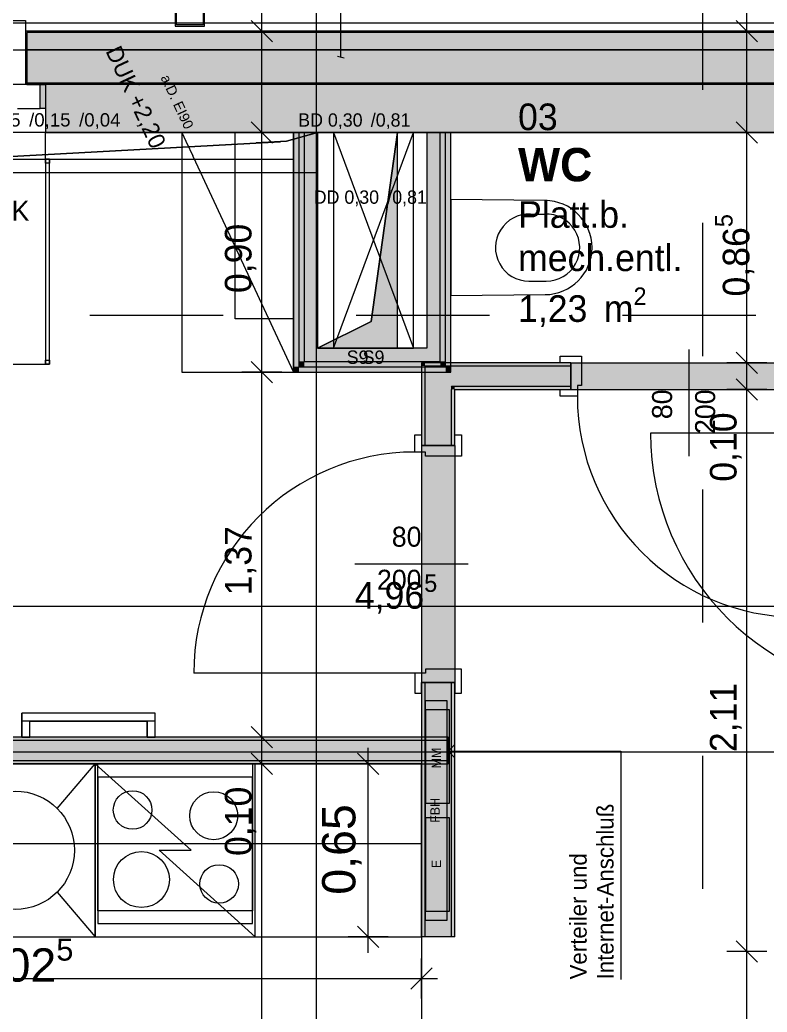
# Model space of a CAD drawing. Header units: metres. Extents: x -3 to 205, y -18 to 45.
# Drawn here: x 34.287 to 37.092, y -4.981 to -1.256 of the extents above; entities that cross this region are included whole.
import ezdxf

# ---------------------------------------------------------------- set-up
doc = ezdxf.new("R2010")
doc.units = ezdxf.units.M
doc.header["$MEASUREMENT"] = 0
for name, pattern in [('Achse', [0.004, 0.002, -0.001, 0, -0.001]), ('Punkt 1_1', [0.075, 0.025, -0.05]), ('Schnittlinie', [0.006, 0.003, -0.0015, 0, -0.0015]), ('Untersicht', [0.001, 0.0005, -0.0005]), ('Wipeout_Contour', [1, 0, -1])]:
    doc.linetypes.add(name, pattern=pattern)
for name, color, linetype in [('1._1.Stock  PP STG2_4_000 Achsraster', 7, 'Continuous'), ('1._1.Stock  PP STG2_4_110 Wand Aussen', 7, 'Continuous'), ('1._1.Stock  PP STG2_4_130 Wand Innen', 7, 'Continuous'), ('1._1.Stock  PP STG2_4_135 Wand Vorsatzschale', 7, 'Continuous'), ('1._1.Stock  PP STG2_4_165 Fassadengestaltung Bänder', 7, 'Continuous'), ('1._1.Stock  PP STG2_4_170 Schachtwände', 7, 'Continuous'), ('1._1.Stock  PP STG2_4_210 Decke', 7, 'Continuous'), ('1._1.Stock  PP STG2_4_220 Bodenaufbau', 7, 'Continuous'), ('1._1.Stock  PP STG2_4_230 Decke abgehaengt', 7, 'Continuous'), ('1._1.Stock  PP STG2_4_270 Deckendurchbruchsymbol', 7, 'Continuous'), ('1._1.Stock  PP STG2_4_530 Küche', 7, 'Continuous'), ('1._1.Stock  PP STG2_4_540 Sanitäreinrichtung', 7, 'Continuous'), ('1._1.Stock  PP STG2_4_611 Entwässerung', 7, 'Continuous'), ('1._1.Stock  PP STG2_4_620 Haustechnik Installation', 7, 'Continuous'), ('1._1.Stock  PP STG2_4_630 Elektrische Installation', 7, 'Continuous'), ('1._1.Stock  PP STG2_4_810 Raum', 7, 'Continuous'), ('1._1.Stock  PP STG2_4_815 Raumbegrenzung', 7, 'Continuous'), ('1._1.Stock  PP STG2_4_851 Marker Schnitt', 7, 'Continuous'), ('1._1.Stock  PP STG2_4_915 Allgemein Beschriftung.x', 7, 'Continuous'), ('1._1.Stock  PP STG2_4_945 Einreichplan Beschriftung', 7, 'Continuous'), ('1._1.Stock  PP STG2_4_950 Polierplan Bemaßung', 7, 'Continuous'), ('1._1.Stock  PP STG2_4_950-1 Polierplan Bemaßung Küche', 7, 'Continuous')]:
    doc.layers.add(name, color=color, linetype=linetype)
doc.styles.add('ERSTELLTER_STIL_1', font='arial.ttf')
doc.styles.add('ERSTELLTER_STIL_2', font='')
doc.styles.add('ERSTELLTER_STIL_6', font='')
doc.styles.add('ERSTELLTER_STIL_9', font='arial.ttf')
doc.styles.get('ERSTELLTER_STIL_2').set_extended_font_data('Eurostile')
doc.styles.get('ERSTELLTER_STIL_6').set_extended_font_data('Eurostile', bold=True)

msp = doc.modelspace()

# ---------------------------------------------------------------- hatches: boundary and pattern name
at = {"layer": '1._1.Stock  PP STG2_4_110 Wand Aussen', "linetype": 'Continuous', "lineweight": 13, "true_color": 0xff6400}
for points in [[(34.3139, -1.3037), (34.3139, -1.3687), (37.7779, -1.3687), (37.8309, -1.3037)], [(37.71, -1.3687), (34.3139, -1.3687), (34.3139, -1.4937), (37.6759, -1.4937), (37.71, -1.4519)], [(34.3639, -1.4987), (34.3639, -1.5887), (34.3839, -1.5887), (34.3839, -1.4987)]]:
    msp.add_hatch(color=30, dxfattribs=at).paths.add_polyline_path(points)
at = {"layer": '1._1.Stock  PP STG2_4_110 Wand Aussen', "linetype": 'Continuous', "lineweight": 0, "true_color": 0x373737}
msp.add_hatch(color=250, dxfattribs=at).paths.add_polyline_path([(34.3139, -1.4987), (37.6719, -1.4987), (37.6759, -1.4937), (34.3139, -1.4937)])
at = {"layer": '1._1.Stock  PP STG2_4_130 Wand Innen', "linetype": 'Continuous', "lineweight": 13, "true_color": 0xfb02fe}
for points in [[(35.795, -2.5562), (35.8075, -2.5562), (35.8075, -2.5537), (35.795, -2.5437)], [(35.795, -2.5437), (35.8075, -2.5537), (35.8075, -2.5437)], [(35.795, -2.5562), (35.795, -2.8537), (35.8075, -2.8537), (35.8075, -2.5562)], [(35.8075, -2.5437), (35.8075, -2.5537), (35.8107, -2.5562), (36.355, -2.5562), (36.355, -2.5437)], [(35.8107, -2.5562), (35.8075, -2.5537), (35.8075, -2.5562)], [(35.9075, -2.6312), (35.9075, -2.6337), (35.92, -2.6437), (35.92, -2.6312)], [(35.92, -2.6437), (35.9075, -2.6337), (35.9075, -2.6437)], [(35.9075, -2.8537), (35.92, -2.8537), (35.92, -2.6437), (35.9075, -2.6437)], [(36.355, -2.6312), (35.92, -2.6312), (35.92, -2.6437), (36.355, -2.6437)], [(35.795, -4.6987), (35.8075, -4.6987), (35.8075, -3.7437), (35.795, -3.7437)], [(35.9075, -3.7437), (35.9075, -4.6987), (35.92, -4.6987), (35.92, -3.7437)], [(35.895, -3.9487), (32.7674, -3.9487), (32.7675, -3.9612), (35.895, -3.9612)], [(32.7676, -4.0487), (35.895, -4.0487), (35.895, -4.0362), (32.7675, -4.0362)]]:
    msp.add_hatch(color=6, dxfattribs=at).paths.add_polyline_path(points)
at = {"layer": '1._1.Stock  PP STG2_4_130 Wand Innen', "linetype": 'Continuous', "lineweight": 13, "true_color": 0xffaa00}
for points in [[(35.8075, -2.5562), (35.8075, -2.6312), (35.9044, -2.6312), (35.8107, -2.5562)], [(35.9075, -2.5562), (35.8107, -2.5562), (35.9044, -2.6312), (35.9075, -2.6312)], [(35.9075, -2.6312), (36.355, -2.6312), (36.355, -2.5562), (35.9075, -2.5562)], [(35.9044, -2.6312), (35.8075, -2.6312), (35.8075, -2.8537), (35.9075, -2.8537), (35.9075, -2.6337)], [(35.9075, -2.6312), (35.9044, -2.6312), (35.9075, -2.6337)], [(35.8075, -4.6987), (35.9075, -4.6987), (35.9075, -3.7437), (35.8075, -3.7437)], [(32.7675, -4.0362), (35.895, -4.0362), (35.895, -3.9612), (32.7675, -3.9612)]]:
    msp.add_hatch(color=40, dxfattribs=at).paths.add_polyline_path(points)
at = {"layer": '1._1.Stock  PP STG2_4_130 Wand Innen', "linetype": 'Continuous', "lineweight": 0, "true_color": 0xffffff}
for points in [[(37.245, -2.5437), (36.355, -2.5437), (36.355, -2.6437), (37.245, -2.6437)], [(35.92, -3.7437), (35.92, -2.8537), (35.795, -2.8537), (35.795, -3.7437)]]:
    msp.add_hatch(color=7, dxfattribs=at).paths.add_polyline_path(points)
at = {"layer": '1._1.Stock  PP STG2_4_170 Schachtwände', "linetype": 'Continuous', "lineweight": 13, "true_color": 0xfb02fe}
for points in [[(35.355, -2.5387), (35.355, -1.6787), (35.335, -1.6787), (35.335, -2.5387)], [(35.885, -2.5387), (35.885, -1.6787), (35.865, -1.6787), (35.865, -2.5387)], [(35.905, -2.5587), (35.905, -1.6787), (35.885, -1.6787), (35.885, -2.5587)], [(35.335, -2.5587), (35.315, -2.5587), (35.315, -2.5787)], [(35.315, -2.5787), (35.335, -2.5787), (35.335, -2.5587)], [(35.335, -2.5387), (35.335, -2.5587), (35.355, -2.5387)], [(35.355, -2.5387), (35.335, -2.5587), (35.355, -2.5587)], [(35.335, -2.5787), (35.885, -2.5787), (35.885, -2.5587), (35.335, -2.5587)], [(35.865, -2.5387), (35.355, -2.5387), (35.355, -2.5587), (35.865, -2.5587)], [(35.865, -2.5387), (35.885, -2.5587), (35.885, -2.5387)], [(35.865, -2.5587), (35.885, -2.5587), (35.865, -2.5387)], [(35.885, -2.5587), (35.905, -2.5787), (35.905, -2.5587)], [(35.885, -2.5787), (35.905, -2.5787), (35.885, -2.5587)]]:
    msp.add_hatch(color=6, dxfattribs=at).paths.add_polyline_path(points)
at = {"layer": '1._1.Stock  PP STG2_4_170 Schachtwände', "linetype": 'Continuous', "lineweight": 13, "true_color": 0xffaa00}
for points in [[(35.405, -2.4887), (35.405, -1.6787), (35.355, -1.6787), (35.355, -2.4887)], [(35.865, -2.4887), (35.865, -1.6787), (35.815, -1.6787), (35.815, -2.4887)], [(35.355, -2.4887), (35.355, -2.5387), (35.405, -2.4887)], [(35.405, -2.4887), (35.355, -2.5387), (35.405, -2.5387)], [(35.815, -2.4887), (35.405, -2.4887), (35.405, -2.5387), (35.815, -2.5387)], [(35.815, -2.4887), (35.865, -2.5387), (35.865, -2.4887)], [(35.815, -2.5387), (35.865, -2.5387), (35.815, -2.4887)]]:
    msp.add_hatch(color=40, dxfattribs=at).paths.add_polyline_path(points)
at = {"layer": '1._1.Stock  PP STG2_4_270 Deckendurchbruchsymbol', "linetype": 'Continuous', "lineweight": 0}
msp.add_hatch(color=8, dxfattribs=at).paths.add_polyline_path([(35.405, -2.4887), (35.705, -2.4887), (35.705, -1.6787), (35.6054, -2.3891)])
at = {"layer": '1._1.Stock  PP STG2_4_620 Haustechnik Installation', "linetype": 'Continuous', "lineweight": 0, "true_color": 0x3f0000}
msp.add_hatch(color=18, dxfattribs=at).paths.add_polyline_path([(35.81, -4.6367), (35.89, -4.6367), (35.89, -3.8117), (35.81, -3.8117)])
at = {"layer": '1._1.Stock  PP STG2_4_630 Elektrische Installation', "linetype": 'Continuous', "lineweight": 0, "true_color": 0x3f1b00}
for points in [[(35.9, -3.8467), (35.81, -3.8467), (35.81, -4.1967), (35.9, -4.1967)], [(35.9, -4.2517), (35.81, -4.2517), (35.81, -4.6017), (35.9, -4.6017)]]:
    msp.add_hatch(color=28, dxfattribs=at).paths.add_polyline_path(points)

# ---------------------------------------------------------------- linework, layer by layer
at = {"layer": '1._1.Stock  PP STG2_4_000 Achsraster', "color": 5, "linetype": 'Continuous', "lineweight": 0, "ltscale": 1000}
for p, q in [((35.4, 1.9963), (35.4, -16.0037)), ((30.9, -4.0037), (53.4, -4.0037))]:
    msp.add_line(p, q, dxfattribs=at)
at = {"layer": '1._1.Stock  PP STG2_4_110 Wand Aussen', "color": 7, "linetype": 'Continuous', "lineweight": 13, "ltscale": 1000}
for p, q in [((33.7589, -1.2587), (34.3089, -1.2587)), ((34.3089, -1.2587), (34.3089, -1.2987)), ((34.3089, -1.2987), (34.3089, -1.3037)), ((34.3139, -1.2987), (34.3089, -1.2987)), ((34.3089, -1.2987), (34.3089, -1.3037)), ((34.3089, -1.3037), (34.3089, -1.3687)), ((34.3089, -1.3037), (34.3089, -1.3687)), ((37.8309, -1.3037), (34.3139, -1.3037)), ((34.3139, -1.3037), (34.3139, -1.4987)), ((34.3089, -1.3687), (34.3089, -1.4937)), ((34.3089, -1.3687), (34.3089, -1.4937)), ((34.3639, -1.4987), (34.2639, -1.4987)), ((34.3089, -1.4937), (34.3089, -1.4987)), ((34.3089, -1.4937), (34.3089, -1.4987)), ((34.3139, -1.4987), (34.3089, -1.4987)), ((34.3139, -1.4987), (34.3089, -1.4987)), ((34.3139, -1.4987), (34.3089, -1.4987)), ((37.6759, -1.4937), (34.3139, -1.4937)), ((34.3139, -1.4987), (34.3839, -1.4987)), ((34.3139, -1.4987), (34.3839, -1.4987)), ((34.3139, -1.4987), (34.3839, -1.4987)), ((34.3639, -1.5887), (34.3639, -1.4987)), ((34.2789, -1.5887), (34.3639, -1.5887)), ((37.635, -2.8077), (36.655, -2.8077))]:
    msp.add_line(p, q, dxfattribs=at)
at = {"layer": '1._1.Stock  PP STG2_4_110 Wand Aussen', "color": 1, "linetype": 'Punkt 1_1', "lineweight": 0, "ltscale": 1000}
msp.add_line((37.71, -1.3687), (34.3139, -1.3687), dxfattribs=at)
at = {"layer": '1._1.Stock  PP STG2_4_110 Wand Aussen', "color": 7, "linetype": 'Continuous', "lineweight": 18, "ltscale": 1000}
for p, q in [((37.525, -1.4987), (34.3839, -1.4987)), ((34.3839, -1.4987), (34.3839, -1.5887)), ((34.3839, -1.4987), (34.3839, -1.5887)), ((34.3839, -1.4987), (34.3839, -1.5887))]:
    msp.add_line(p, q, dxfattribs=at)
at = {"layer": '1._1.Stock  PP STG2_4_110 Wand Aussen', "color": 7, "linetype": 'Continuous', "lineweight": 13, "ltscale": 1000, "flags": 128}
msp.add_lwpolyline([(37.835, -1.2987), (34.3139, -1.2987)], dxfattribs=at)
msp.add_lwpolyline([(34.3639, -1.4987), (34.3839, -1.4987), (34.3839, -1.5887), (34.3639, -1.5887)], close=True, dxfattribs=at)
at = {"layer": '1._1.Stock  PP STG2_4_110 Wand Aussen', "color": 7, "linetype": 'Continuous', "lineweight": 13, "ltscale": 1000}
msp.add_arc((37.635, -2.8077), 0.98, 180, 270, dxfattribs=at)
at = {"layer": '1._1.Stock  PP STG2_4_130 Wand Innen', "color": 7, "linetype": 'Continuous', "lineweight": 13, "ltscale": 1000}
for p, q in [((36.8, -2.8937), (36.8, -2.4937)), ((36.315, -2.5437), (36.315, -2.5187)), ((36.315, -2.5187), (36.395, -2.5187)), ((36.395, -2.5187), (36.395, -2.6287)), ((36.355, -2.5437), (36.315, -2.5437)), ((36.355, -2.6437), (36.355, -2.5437)), ((36.315, -2.6687), (36.315, -2.6437)), ((36.315, -2.6437), (36.355, -2.6437)), ((36.395, -2.6287), (36.38, -2.6287)), ((36.38, -2.6287), (36.38, -2.6687)), ((36.38, -2.6687), (36.315, -2.6687)), ((35.77, -2.8787), (35.77, -2.8137)), ((35.77, -2.8137), (35.795, -2.8137)), ((35.795, -2.8137), (35.795, -2.8537)), ((35.92, -2.8537), (35.92, -2.8137)), ((35.92, -2.8137), (35.945, -2.8137)), ((35.945, -2.8137), (35.945, -2.8937)), ((35.795, -2.8537), (35.92, -2.8537)), ((35.81, -2.8787), (35.77, -2.8787)), ((35.81, -2.8937), (35.81, -2.8787)), ((35.945, -2.8937), (35.81, -2.8937)), ((35.545, -3.2987), (35.97, -3.2987)), ((35.77, -3.7087), (34.94, -3.7087)), ((35.81, -3.7087), (35.77, -3.7087)), ((35.77, -3.7087), (35.77, -3.7837)), ((35.945, -3.6937), (35.81, -3.6937)), ((35.81, -3.6937), (35.81, -3.7087)), ((35.945, -3.7837), (35.945, -3.6937)), ((35.795, -3.7837), (35.795, -3.7437)), ((35.795, -3.7437), (35.92, -3.7437)), ((35.92, -3.7437), (35.92, -3.7837)), ((35.77, -3.7837), (35.795, -3.7837)), ((35.92, -3.7837), (35.945, -3.7837))]:
    msp.add_line(p, q, dxfattribs=at)
at = {"layer": '1._1.Stock  PP STG2_4_130 Wand Innen', "color": 7, "linetype": 'Continuous', "lineweight": 18, "ltscale": 1000}
for p, q in [((35.8075, -2.5562), (35.8075, -2.6312)), ((35.8107, -2.5562), (35.8075, -2.5562)), ((35.8075, -2.5562), (35.8075, -2.6312)), ((35.9075, -2.5562), (35.8107, -2.5562)), ((36.355, -2.5562), (35.9075, -2.5562)), ((36.355, -2.5437), (36.355, -2.5562)), ((36.355, -2.5437), (36.355, -2.5562)), ((36.355, -2.5437), (36.355, -2.5562)), ((36.355, -2.5562), (36.355, -2.6312)), ((36.355, -2.5562), (36.355, -2.6312)), ((36.355, -2.5562), (36.355, -2.6312)), ((35.8075, -2.6312), (35.8075, -2.8537)), ((35.9075, -2.6312), (35.9075, -2.6337)), ((35.9075, -2.6312), (36.355, -2.6312)), ((35.9075, -2.6312), (35.9075, -2.6337)), ((35.9075, -2.6337), (35.9075, -2.6437)), ((35.9075, -2.6337), (35.9075, -2.6437)), ((35.9075, -2.8537), (35.9075, -2.6437)), ((36.355, -2.6312), (36.355, -2.6437)), ((36.355, -2.6312), (36.355, -2.6437)), ((36.355, -2.6312), (36.355, -2.6437)), ((35.8075, -2.8537), (35.795, -2.8537)), ((35.8075, -2.8537), (35.795, -2.8537)), ((35.8075, -2.8537), (35.795, -2.8537)), ((35.9075, -2.8537), (35.8075, -2.8537)), ((35.9075, -2.8537), (35.8075, -2.8537)), ((35.9075, -2.8537), (35.8075, -2.8537)), ((35.92, -2.8537), (35.9075, -2.8537)), ((35.92, -2.8537), (35.9075, -2.8537)), ((35.92, -2.8537), (35.9075, -2.8537)), ((35.8075, -3.7437), (35.795, -3.7437)), ((35.8075, -3.7437), (35.795, -3.7437)), ((35.8075, -3.7437), (35.795, -3.7437)), ((35.8075, -3.7437), (35.8075, -4.6987)), ((35.9075, -3.7437), (35.8075, -3.7437)), ((35.9075, -3.7437), (35.8075, -3.7437)), ((35.9075, -3.7437), (35.8075, -3.7437)), ((35.9075, -4.6987), (35.9075, -3.7437)), ((35.92, -3.7437), (35.9075, -3.7437)), ((35.92, -3.7437), (35.9075, -3.7437)), ((35.92, -3.7437), (35.9075, -3.7437)), ((35.895, -3.9612), (32.7675, -3.9612)), ((32.7675, -4.0362), (35.895, -4.0362))]:
    msp.add_line(p, q, dxfattribs=at)
at = {"layer": '1._1.Stock  PP STG2_4_130 Wand Innen', "color": 8, "linetype": 'Schnittlinie', "lineweight": 13, "ltscale": 1000}
for p, q in [((36.355, -2.5437), (37.245, -2.5437)), ((36.355, -2.6437), (37.245, -2.6437)), ((35.795, -2.8537), (35.795, -3.7437)), ((35.92, -2.8537), (35.92, -3.7437))]:
    msp.add_line(p, q, dxfattribs=at)
at = {"layer": '1._1.Stock  PP STG2_4_130 Wand Innen', "color": 7, "linetype": 'Continuous', "lineweight": 18, "ltscale": 1000, "flags": 128}
for points in [[(35.795, -2.5437), (35.795, -2.5562)], [(36.355, -2.5437), (35.795, -2.5437)], [(35.795, -2.5562), (35.795, -2.8537)], [(35.92, -2.6437), (36.355, -2.6437)], [(35.92, -2.8537), (35.92, -2.6437)], [(35.795, -3.7437), (35.795, -4.6987)], [(35.92, -4.6987), (35.92, -3.7437)], [(35.895, -3.9487), (32.7674, -3.9487)], [(35.895, -4.0487), (35.895, -3.9487)], [(32.7676, -4.0487), (35.895, -4.0487)], [(35.8075, -4.6987), (35.795, -4.6987)], [(35.9075, -4.6987), (35.8075, -4.6987)], [(35.92, -4.6987), (35.9075, -4.6987)]]:
    msp.add_lwpolyline(points, dxfattribs=at)
at = {"layer": '1._1.Stock  PP STG2_4_130 Wand Innen', "color": 7, "linetype": 'Continuous', "lineweight": 13, "ltscale": 1000}
for centre, start, end in [((37.21, -2.6687), 180, 270), ((35.77, -3.7087), 90, 180)]:
    msp.add_arc(centre, 0.83, start, end, dxfattribs=at)
at = {"layer": '1._1.Stock  PP STG2_4_165 Fassadengestaltung Bänder', "color": 7, "linetype": 'Continuous', "lineweight": 13, "ltscale": 1000, "flags": 128}
msp.add_lwpolyline([(32.4542, -1.3687), (37.835, -1.3687), (37.835, -1.2687), (32.4542, -1.2687)], close=True, dxfattribs=at)
at = {"layer": '1._1.Stock  PP STG2_4_170 Schachtwände', "color": 7, "linetype": 'Continuous', "lineweight": 18, "ltscale": 1000}
for p, q in [((35.335, -1.6787), (35.335, -2.5387)), ((35.355, -1.6787), (35.355, -2.4887)), ((35.865, -2.4887), (35.865, -1.6787)), ((35.885, -2.5387), (35.885, -1.6787)), ((35.355, -2.4887), (35.355, -2.5387)), ((35.355, -2.4887), (35.355, -2.5387)), ((35.865, -2.5387), (35.865, -2.4887)), ((35.865, -2.5387), (35.865, -2.4887)), ((35.335, -2.5387), (35.335, -2.5587)), ((35.335, -2.5587), (35.355, -2.5587)), ((35.355, -2.5387), (35.405, -2.5387)), ((35.355, -2.5587), (35.865, -2.5587)), ((35.405, -2.5387), (35.815, -2.5387)), ((35.815, -2.5387), (35.865, -2.5387)), ((35.865, -2.5587), (35.885, -2.5587)), ((35.885, -2.5587), (35.885, -2.5387))]:
    msp.add_line(p, q, dxfattribs=at)
at = {"layer": '1._1.Stock  PP STG2_4_170 Schachtwände', "color": 7, "linetype": 'Continuous', "lineweight": 18, "ltscale": 1000, "flags": 128}
for points in [[(35.335, -1.6787), (35.355, -1.6787)], [(35.355, -1.6787), (35.405, -1.6787)], [(35.405, -2.4887), (35.405, -1.6787)], [(35.865, -1.6787), (35.815, -1.6787)], [(35.815, -1.6787), (35.815, -2.4887)], [(35.885, -1.6787), (35.865, -1.6787)], [(35.905, -1.6787), (35.885, -1.6787)], [(35.905, -2.5587), (35.905, -1.6787)], [(35.815, -2.4887), (35.405, -2.4887)], [(35.315, -2.5787), (35.315, -2.5587)], [(35.905, -2.5787), (35.905, -2.5587)], [(35.315, -2.5787), (35.905, -2.5787)]]:
    msp.add_lwpolyline(points, dxfattribs=at)
at = {"layer": '1._1.Stock  PP STG2_4_230 Decke abgehaengt', "color": 8, "linetype": 'Schnittlinie', "lineweight": 13, "ltscale": 1000, "flags": 128}
for points in [[(35.315, -2.3787), (35.095, -2.3787)], [(35.315, -2.3787), (35.315, -2.4787)], [(35.315, -2.4787), (35.315, -2.5287)], [(35.315, -2.5287), (35.315, -2.5537)], [(35.315, -2.5537), (35.315, -2.5787)], [(34.895, -2.5787), (34.92, -2.5787)], [(34.92, -2.5787), (35.315, -2.5787)]]:
    msp.add_lwpolyline(points, dxfattribs=at)
at = {"layer": '1._1.Stock  PP STG2_4_270 Deckendurchbruchsymbol', "color": 7, "linetype": 'Continuous', "lineweight": 13, "ltscale": 1000}
for p, q in [((35.465, -2.4887), (35.765, -1.6787)), ((35.465, -1.6787), (35.765, -2.4887))]:
    msp.add_line(p, q, dxfattribs=at)
at = {"layer": '1._1.Stock  PP STG2_4_270 Deckendurchbruchsymbol', "color": 7, "linetype": 'Continuous', "lineweight": 13, "ltscale": 1000, "flags": 128}
for points in [[(35.6054, -2.3891), (35.705, -1.6787), (35.405, -1.6787), (35.405, -2.4887)], [(35.405, -2.4887), (35.705, -2.4887), (35.705, -1.6787), (35.6054, -2.3891)], [(35.765, -2.4887), (35.765, -1.6787), (35.465, -1.6787), (35.465, -2.4887)]]:
    msp.add_lwpolyline(points, close=True, dxfattribs=at)
at = {"layer": '1._1.Stock  PP STG2_4_530 Küche', "color": 150, "linetype": 'Continuous', "lineweight": 13, "ltscale": 1000, "true_color": 0x0f7ffe}
for p, q in [((35.795, -4.0487), (33.37, -4.0487)), ((34.4272, -4.2166), (34.57, -4.0487)), ((34.93, -4.3737), (34.57, -4.0487)), ((34.58, -4.0487), (35.16, -4.0487)), ((34.58, -4.6012), (34.58, -4.0487)), ((35.16, -4.0487), (35.16, -4.6012)), ((35.795, -4.3487), (35.795, -4.0487)), ((33.37, -4.3487), (35.795, -4.3487)), ((34.58, -4.3487), (35.16, -4.3487)), ((35.17, -4.6987), (34.81, -4.3737)), ((34.81, -4.3737), (34.93, -4.3737)), ((34.4272, -4.5308), (34.57, -4.6987)), ((35.16, -4.6012), (34.58, -4.6012))]:
    msp.add_line(p, q, dxfattribs=at)
at = {"layer": '1._1.Stock  PP STG2_4_530 Küche', "color": 150, "linetype": 'Continuous', "lineweight": 13, "ltscale": 1000, "true_color": 0x0f7ffe, "flags": 128}
for points in [[(35.795, -4.0487), (33.37, -4.0487), (33.37, -4.6987), (35.795, -4.6987)], [(33.97, -4.6987), (34.57, -4.6987), (34.57, -4.0487), (33.97, -4.0487)], [(34.57, -4.6987), (35.17, -4.6987), (35.17, -4.0487), (34.57, -4.0487)], [(34.58, -4.6487), (35.16, -4.6487), (35.16, -4.0987), (34.58, -4.0987)]]:
    msp.add_lwpolyline(points, close=True, dxfattribs=at)
at = {"layer": '1._1.Stock  PP STG2_4_530 Küche', "color": 150, "linetype": 'Continuous', "lineweight": 13, "ltscale": 1000, "true_color": 0x0f7ffe}
for centre, radius in [((34.27, -4.3737), 0.2222), ((34.7105, -4.2225), 0.0725), ((35.015, -4.2439), 0.09), ((34.7436, -4.4837), 0.105), ((35.0353, -4.5002), 0.0725)]:
    msp.add_circle(centre, radius, dxfattribs=at)
at = {"layer": '1._1.Stock  PP STG2_4_540 Sanitäreinrichtung', "color": 150, "linetype": 'Continuous', "lineweight": 13, "ltscale": 1000, "true_color": 0x0f7ffe}
for p, q in [((36.1981, -1.9854), (36.263, -1.9854)), ((36.1981, -2.237), (36.263, -2.237))]:
    msp.add_line(p, q, dxfattribs=at)
at = {"layer": '1._1.Stock  PP STG2_4_540 Sanitäreinrichtung', "color": 150, "linetype": 'Achse', "lineweight": 13, "ltscale": 1000, "true_color": 0x0f7ffe}
for p, q in [((34.3839, -2.5487), (34.3839, -2.5337)), ((34.3839, -2.5337), (34.3989, -2.5337)), ((34.3989, -2.5487), (34.3839, -2.5487)), ((34.3989, -2.5337), (34.3989, -2.5487)), ((34.2953, -3.9487), (34.2953, -3.8587)), ((34.7953, -3.8587), (34.2953, -3.8587)), ((34.7953, -3.9487), (34.7953, -3.8587)), ((34.7953, -3.8887), (34.2953, -3.8887)), ((34.3253, -3.9487), (34.3253, -3.8887)), ((34.7653, -3.9487), (34.7653, -3.8887)), ((34.3253, -3.9487), (34.2953, -3.9487)), ((34.7953, -3.9487), (34.7653, -3.9487))]:
    msp.add_line(p, q, dxfattribs=at)
at = {"layer": '1._1.Stock  PP STG2_4_540 Sanitäreinrichtung', "color": 150, "linetype": 'Continuous', "lineweight": 13, "ltscale": 1000, "true_color": 0x0f7ffe, "flags": 128}
msp.add_lwpolyline([(34.3989, -2.5487), (34.3989, -1.7787), (32.87, -1.7787), (32.87, -2.5487)], close=True, dxfattribs=at)
msp.add_lwpolyline([(35.905, -1.9312), (35.905, -2.2912), (36.2585, -2.2877, 0.999827), (36.2585, -1.9347)], format="xyb", close=True, dxfattribs=at)
at = {"layer": '1._1.Stock  PP STG2_4_540 Sanitäreinrichtung', "color": 150, "linetype": 'Achse', "lineweight": 13, "ltscale": 1000, "true_color": 0x0f7ffe, "flags": 128}
msp.add_lwpolyline([(34.7953, -3.9487), (34.7953, -3.8587), (34.2953, -3.8587), (34.2953, -3.9487), (34.3253, -3.9487), (34.3253, -3.8887), (34.7653, -3.8887), (34.7653, -3.9487)], close=True, dxfattribs=at)
at = {"layer": '1._1.Stock  PP STG2_4_540 Sanitäreinrichtung', "color": 150, "linetype": 'Continuous', "lineweight": 13, "ltscale": 1000, "true_color": 0x0f7ffe}
for centre, start, end in [((36.1982, -2.1112), 87.5706, 269.9593), ((36.263, -2.1112), 270.0407, 92.4294)]:
    msp.add_arc(centre, 0.1258, start, end, dxfattribs=at)
at = {"layer": '1._1.Stock  PP STG2_4_611 Entwässerung', "color": 171, "linetype": 'Schnittlinie', "lineweight": 13, "ltscale": 1000, "true_color": 0x6c6cff, "flags": 128}
for points in [[(34.8699, -1.2796), (34.9799, -1.2796), (34.9799, -1.1696), (34.8699, -1.1696)], [(34.8749, -1.1746), (34.9749, -1.1746), (34.9749, -1.2746), (34.8749, -1.2746)]]:
    msp.add_lwpolyline(points, close=True, dxfattribs=at)
at = {"layer": '1._1.Stock  PP STG2_4_620 Haustechnik Installation', "color": 7, "linetype": 'Achse', "lineweight": 13, "ltscale": 1000}
for p, q in [((35.81, -4.6367), (35.81, -3.8117)), ((35.81, -3.8117), (35.89, -3.8117)), ((35.89, -3.8117), (35.89, -4.6367)), ((35.89, -4.6367), (35.81, -4.6367))]:
    msp.add_line(p, q, dxfattribs=at)
at = {"layer": '1._1.Stock  PP STG2_4_630 Elektrische Installation', "color": 7, "linetype": 'Achse', "lineweight": 13, "ltscale": 1000, "flags": 128}
for points in [[(35.9, -3.8467), (35.81, -3.8467), (35.81, -4.1967), (35.9, -4.1967)], [(35.9, -4.2517), (35.81, -4.2517), (35.81, -4.6017), (35.9, -4.6017)]]:
    msp.add_lwpolyline(points, close=True, dxfattribs=at)
at = {"layer": '1._1.Stock  PP STG2_4_815 Raumbegrenzung', "color": 8, "linetype": 'Schnittlinie', "lineweight": 13, "ltscale": 1000, "flags": 128}
msp.add_lwpolyline([(35.895, -4.6987), (35.795, -4.6987), (35.795, -5.9537), (35.895, -5.9537)], dxfattribs=at)
at = {"layer": '1._1.Stock  PP STG2_4_851 Marker Schnitt', "color": 7, "linetype": 'Untersicht', "lineweight": 13, "ltscale": 1000}
for p, q in [((36.85, -0.0187), (36.85, -15.6487)), ((29.55, -2.3645), (38.2845, -2.3645))]:
    msp.add_line(p, q, dxfattribs=at)
at = {"layer": '1._1.Stock  PP STG2_4_915 Allgemein Beschriftung.x', "color": 7, "linetype": 'Continuous', "lineweight": 13, "ltscale": 1000}
for p, q in [((35.4916, -1.3957), (35.4916, -1.1482)), ((35.4791, -1.3924), (35.5041, -1.3991))]:
    msp.add_line(p, q, dxfattribs=at)
at = {"layer": '1._1.Stock  PP STG2_4_945 Einreichplan Beschriftung', "color": 92, "linetype": 'Continuous', "lineweight": 13, "ltscale": 1000}
for p, q in [((35.895, -4.0014), (35.92, -3.9764)), ((35.895, -4.0014), (36.5434, -4.0014)), ((35.895, -4.0014), (35.92, -4.0264)), ((36.5434, -4.0014), (36.5434, -4.168)), ((36.5434, -4.168), (36.5434, -4.8585))]:
    msp.add_line(p, q, dxfattribs=at)
at = {"layer": '1._1.Stock  PP STG2_4_950 Polierplan Bemaßung', "color": 6, "linetype": 'Continuous', "lineweight": 13, "ltscale": 1000, "true_color": 0xfb02fe}
for p, q in [((35.1954, -1.2987), (35.1954, 1.9963)), ((37.0161, -1.2987), (37.0161, 1.9963)), ((35.1554, -1.2587), (35.2354, -1.3387)), ((36.9761, -1.2587), (37.0561, -1.3387)), ((35.2704, -1.2987), (35.1204, -1.2987)), ((37.0911, -1.2987), (36.9411, -1.2987)), ((37.0161, -1.6787), (37.0161, -1.2987)), ((36.9761, -1.6387), (37.0561, -1.7187)), ((37.0911, -1.6787), (36.9411, -1.6787)), ((37.0161, -2.5437), (37.0161, -1.6787)), ((36.9761, -2.5037), (37.0561, -2.5837)), ((35.1554, -2.5387), (35.2354, -2.6187)), ((37.0911, -2.5437), (36.9411, -2.5437)), ((37.0161, -2.6437), (37.0161, -2.5437)), ((35.2704, -2.5787), (35.1204, -2.5787)), ((35.1954, -3.9487), (35.1954, -2.5787)), ((36.9761, -2.6037), (37.0561, -2.6837)), ((37.0911, -2.6437), (36.9411, -2.6437)), ((37.0161, -4.7537), (37.0161, -2.6437)), ((32.87, -3.4571), (37.835, -3.4571)), ((35.1554, -3.9087), (35.2354, -3.9887)), ((35.2704, -3.9487), (35.1204, -3.9487)), ((35.1954, -4.0487), (35.1954, -3.9487)), ((35.1554, -4.0087), (35.2354, -4.0887)), ((35.2704, -4.0487), (35.1204, -4.0487)), ((35.1954, -5.9537), (35.1954, -4.0487)), ((36.9761, -4.7137), (37.0561, -4.7937)), ((37.0911, -4.7537), (36.9411, -4.7537)), ((37.0161, -5.9537), (37.0161, -4.7537))]:
    msp.add_line(p, q, dxfattribs=at)
at = {"layer": '1._1.Stock  PP STG2_4_950-1 Polierplan Bemaßung Küche', "color": 150, "linetype": 'Continuous', "lineweight": 13, "ltscale": 1000, "true_color": 0x0f7ffe}
for p, q in [((35.6351, -4.0887), (35.5551, -4.0087)), ((35.5951, -4.0487), (35.5951, -3.9887)), ((35.6701, -4.0487), (35.5201, -4.0487)), ((35.5951, -4.6987), (35.5951, -4.0487)), ((35.5551, -4.6587), (35.6351, -4.7387)), ((35.6701, -4.6987), (35.5201, -4.6987)), ((35.5951, -4.7587), (35.5951, -4.6987)), ((35.795, -4.9304), (35.795, -4.7804)), ((35.755, -4.8954), (35.835, -4.8154)), ((32.77, -4.8554), (35.795, -4.8554)), ((35.795, -4.8554), (35.855, -4.8554))]:
    msp.add_line(p, q, dxfattribs=at)

# ---------------------------------------------------------------- texts
at = {"layer": '1._1.Stock  PP STG2_4_110 Wand Aussen', "color": 7, "linetype": 'Continuous', "lineweight": 13, "insert": (34.3231, -2.0117), "char_height": 0.075, "attachment_point": 9, "style": 'ERSTELLTER_STIL_2'}
msp.add_mtext('\\A1;{\\pqr;\\pt0;\\fEurostile|b0|i0|c0|p0;\\W1.000000;STUK =DUK}', dxfattribs=at)
at = {"layer": '1._1.Stock  PP STG2_4_130 Wand Innen', "color": 7, "linetype": 'Continuous', "lineweight": 13, "char_height": 0.075, "attachment_point": 9, "rotation": 90, "style": 'ERSTELLTER_STIL_2'}
for s, insert in [('\\A1;{\\pqr;\\pt0;\\fEurostile|b0|i0|c0|p0;\\W1.000000;80}', (36.7364, -2.6437)), ('\\A1;{\\pqr;\\pt0;\\fEurostile|b0|i0|c0|p0;\\W1.000000;200}', (36.898, -2.6437))]:
    msp.add_mtext(s, dxfattribs=dict(at, insert=insert))
at = {"layer": '1._1.Stock  PP STG2_4_130 Wand Innen', "color": 7, "linetype": 'Continuous', "lineweight": 13, "char_height": 0.075, "attachment_point": 9, "style": 'ERSTELLTER_STIL_2'}
for s, insert in [('\\A1;{\\pqr;\\pt0;\\fEurostile|b0|i0|c0|p0;\\W1.000000;80}', (35.795, -3.2351)), ('\\A1;{\\pqr;\\pt0;\\fEurostile|b0|i0|c0|p0;\\W1.000000;200}', (35.795, -3.3967))]:
    msp.add_mtext(s, dxfattribs=dict(at, insert=insert))
at = {"layer": '1._1.Stock  PP STG2_4_270 Deckendurchbruchsymbol', "color": 1, "linetype": 'Continuous', "lineweight": 0, "char_height": 0.05, "style": 'ERSTELLTER_STIL_2'}
for s, insert, attachment_point in [('\\A1;{\\pqc;\\pt0;\\fEurostile|b0|i0|c0|p0;\\W1.000000;BD 0,30\\fEurostile|b0|i0|c0|p0;\\W1.000000;\\A1{\\H.66x;\\S^  ;}\\fEurostile|b0|i0|c0|p0;\\W1.000000; /0,81\\fEurostile|b0|i0|c0|p0;\\W1.000000;\\A1{\\H.66x;\\S^  ;}\\fEurostile|b0|i0|c0|p0;\\W1.000000;\\fEurostile|b0|i0|c0|p0;\\W1.000000;\\A1{\\H.66x;\\S^  ;}}', (35.555, -1.6718), 8), ('\\A1;{\\pqc;\\pt0;\\fEurostile|b0|i0|c0|p0;\\W1.000000;DD 0,30\\fEurostile|b0|i0|c0|p0;\\W1.000000;\\A1{\\H.66x;\\S^  ;}\\fEurostile|b0|i0|c0|p0;\\W1.000000; /0,81\\fEurostile|b0|i0|c0|p0;\\W1.000000;\\A1{\\H.66x;\\S^  ;}\\fEurostile|b0|i0|c0|p0;\\W1.000000;\\fEurostile|b0|i0|c0|p0;\\W1.000000;\\A1{\\H.66x;\\S^  ;}}', (35.615, -1.9613), 8), ('\\A1;{\\pqc;\\pt0;\\fEurostile|b0|i0|c0|p0;\\W1.000000;S9}', (35.555, -2.4976), 2), ('\\A1;{\\pqc;\\pt0;\\fEurostile|b0|i0|c0|p0;\\W1.000000;S9}', (35.615, -2.4976), 2)]:
    msp.add_mtext(s, dxfattribs=dict(at, insert=insert, attachment_point=attachment_point))
at = {"layer": '1._1.Stock  PP STG2_4_620 Haustechnik Installation', "color": 7, "linetype": 'Continuous', "lineweight": 13, "insert": (35.8457, -4.2707), "char_height": 0.035, "attachment_point": 4, "rotation": 90, "style": 'ERSTELLTER_STIL_2'}
msp.add_mtext('\\A1;{\\pql;\\fEurostile|b0|i0|c0|p0;\\W1.000000;FBH}', dxfattribs=at)
at = {"layer": '1._1.Stock  PP STG2_4_630 Elektrische Installation', "color": 7, "linetype": 'Continuous', "lineweight": 13, "char_height": 0.035, "attachment_point": 4, "rotation": 90, "style": 'ERSTELLTER_STIL_2'}
for s, insert in [('\\A1;{\\pql;\\fEurostile|b0|i0|c0|p0;\\W1.000000;MM}', (35.8507, -4.0667)), ('\\A1;{\\pql;\\fEurostile|b0|i0|c0|p0;\\W1.000000;E}', (35.8507, -4.4405))]:
    msp.add_mtext(s, dxfattribs=dict(at, insert=insert))
at = {"layer": '1._1.Stock  PP STG2_4_810 Raum', "color": 7, "linetype": 'Continuous', "lineweight": 13, "attachment_point": 1}
for s, insert, char_height, style in [('\\A1;{\\pql;\\pt0;\\fEurostile|b0|i0|c0|p0;\\W1.000000;03}', (36.1574, -1.5703), 0.1, 'ERSTELLTER_STIL_2'), ('\\A1;{\\pql;\\pt0;\\fEurostile|b1|i0|c0|p0;\\W1.000000;WC}', (36.1574, -1.7374), 0.125, 'ERSTELLTER_STIL_6'), ('\\A1;{\\pql;\\pt0;\\fEurostile|b0|i0|c0|p0;\\W1.000000;Platt.b.}', (36.1574, -1.9369), 0.1, 'ERSTELLTER_STIL_2'), ('\\A1;{\\pql;\\pt0;\\fEurostile|b0|i0|c0|p0;\\W1.000000;mech.entl.}', (36.1574, -2.0994), 0.1, 'ERSTELLTER_STIL_2'), ('\\A1;{\\pql;\\pt0,0.05;\\fEurostile|b0|i0|c0|p0;\\W1.000000;1,23\\fEurostile|b0|i0|c0|p0;\\W1.000000;\\A1{\\H.66x;\\S^  ;}\\fEurostile|b0|i0|c0|p0;\\W1.000000; m\\fEurostile|b0|i0|c0|p0;\\W1.000000;\\A1{\\H.66x;\\S2^  ;}}', (36.1574, -2.2609), 0.1, 'ERSTELLTER_STIL_2')]:
    msp.add_mtext(s, dxfattribs=dict(at, insert=insert, char_height=char_height, style=style))
at = {"layer": '1._1.Stock  PP STG2_4_945 Einreichplan Beschriftung', "color": 92, "linetype": 'Continuous', "lineweight": 13, "insert": (36.5167, -4.8585), "char_height": 0.0625, "attachment_point": 7, "rotation": 90, "line_spacing_factor": 0.968754, "style": 'ERSTELLTER_STIL_2'}
msp.add_mtext('\\A1;{\\pql;\\fEurostile|b0|i0|c0|p0;\\W1.000000;Verteiler und\\P\\pql;\\fEurostile|b0|i0|c0|p0;\\W1.000000;Internet-Anschluß}', dxfattribs=at)
at = {"layer": '1._1.Stock  PP STG2_4_950 Polierplan Bemaßung', "color": 6, "linetype": 'Continuous', "lineweight": 13, "true_color": 0xfb02fe, "insert": (37.055, -2.2948), "char_height": 0.1, "attachment_point": 7, "rotation": 90, "style": 'ERSTELLTER_STIL_2'}
msp.add_mtext('\\A1;{\\pql;\\fEurostile|b0|i0|c0|p0;\\W1.000000;0,86\\fEurostile|b0|i0|c0|p0;\\W1.000000;\\A1{\\H.66x;\\S5^  ;}}', dxfattribs=at)
at = {"layer": '1._1.Stock  PP STG2_4_950 Polierplan Bemaßung', "color": 6, "linetype": 'Continuous', "lineweight": 13, "true_color": 0xfb02fe, "char_height": 0.1, "width": 0.306373, "attachment_point": 7, "rotation": 90, "style": 'ERSTELLTER_STIL_2'}
for s, insert in [('\\A1;{\\pql;\\fEurostile|b0|i0|c0|p0;\\W1.000000;0,90}', (35.1754, -2.2819)), ('\\A1;{\\pql;\\fEurostile|b0|i0|c0|p0;\\W1.000000;0,10}', (36.9961, -2.9901)), ('\\A1;{\\pql;\\fEurostile|b0|i0|c0|p0;\\W1.000000;1,37}', (35.1754, -3.4169)), ('\\A1;{\\pql;\\fEurostile|b0|i0|c0|p0;\\W1.000000;2,11}', (36.9961, -4.0051)), ('\\A1;{\\pql;\\fEurostile|b0|i0|c0|p0;\\W1.000000;0,10}', (35.1754, -4.3951))]:
    msp.add_mtext(s, dxfattribs=dict(at, insert=insert))
at = {"layer": '1._1.Stock  PP STG2_4_950 Polierplan Bemaßung', "color": 6, "linetype": 'Continuous', "lineweight": 13, "true_color": 0xfb02fe, "insert": (35.5447, -3.496), "char_height": 0.1, "attachment_point": 7, "style": 'ERSTELLTER_STIL_2'}
msp.add_mtext('\\A1;{\\pql;\\fEurostile|b0|i0|c0|p0;\\W1.000000;4,96\\fEurostile|b0|i0|c0|p0;\\W1.000000;\\A1{\\H.66x;\\S5^  ;}}', dxfattribs=at)
at = {"layer": '1._1.Stock  PP STG2_4_950-1 Polierplan Bemaßung Küche', "color": 150, "linetype": 'Continuous', "lineweight": 13, "true_color": 0x0f7ffe, "insert": (35.5701, -4.5405), "char_height": 0.125, "width": 0.33365, "attachment_point": 7, "rotation": 90, "style": 'ERSTELLTER_STIL_1'}
msp.add_mtext('\\A1;{\\pql;\\fArial|b0|i0|c0|p0;\\W1.000000;0,65}', dxfattribs=at)
at = {"layer": '1._1.Stock  PP STG2_4_950-1 Polierplan Bemaßung Küche', "color": 150, "linetype": 'Continuous', "lineweight": 13, "true_color": 0x0f7ffe, "insert": (34.0842, -4.9033), "char_height": 0.125, "attachment_point": 7, "style": 'ERSTELLTER_STIL_1'}
msp.add_mtext('\\A1;{\\pql;\\fArial|b0|i0|c0|p0;\\W1.000000;3,02\\fArial|b0|i0|c0|p0;\\W1.000000;\\A1{\\H.66x;\\S5^  ;}}', dxfattribs=at)

# ---------------------------------------------------------------- wipeouts: each hides what was drawn before it
at = {"color": 254, "linetype": 'Wipeout_Contour', "lineweight": 0, "ltscale": 136.557568}
msp.add_wipeout([(32.87, -1.7162), (35.315, -1.7162), (35.315, -1.6787), (32.87, -1.6787)], dxfattribs=at).dxf.layer = '1._1.Stock  PP STG2_4_135 Wand Vorsatzschale'

# ---------------------------------------------------------------- next in the draw order: hatches: boundary and pattern name
at = {"layer": '1._1.Stock  PP STG2_4_110 Wand Aussen', "linetype": 'Continuous', "lineweight": 13, "true_color": 0x3f7f02}
msp.add_hatch(color=76, dxfattribs=at).paths.add_polyline_path([(34.3839, -1.4987), (34.3839, -1.5887), (34.3839, -1.6787), (37.525, -1.6787), (37.525, -1.4987)])

# ---------------------------------------------------------------- next in the draw order: linework, layer by layer
at = {"layer": '1._1.Stock  PP STG2_4_110 Wand Aussen', "color": 7, "linetype": 'Continuous', "lineweight": 18, "ltscale": 1000}
msp.add_line((34.3839, -1.5887), (34.3839, -1.6787), dxfattribs=at)
msp.add_line((34.3839, -1.5887), (34.3839, -1.6787), dxfattribs=at)
at = {"layer": '1._1.Stock  PP STG2_4_110 Wand Aussen', "color": 7, "linetype": 'Continuous', "lineweight": 18, "ltscale": 1000, "flags": 128}
msp.add_lwpolyline([(34.3839, -1.6787), (37.525, -1.6787)], dxfattribs=at)
at = {"layer": '1._1.Stock  PP STG2_4_135 Wand Vorsatzschale', "color": 7, "linetype": 'Continuous', "lineweight": 18, "ltscale": 1000, "flags": 128}
msp.add_lwpolyline([(35.315, -1.6787), (32.87, -1.6787)], dxfattribs=at)
at = {"layer": '1._1.Stock  PP STG2_4_170 Schachtwände', "color": 7, "linetype": 'Continuous', "lineweight": 18, "ltscale": 1000, "flags": 128}
msp.add_lwpolyline([(35.315, -1.6787), (35.335, -1.6787)], dxfattribs=at)
at = {"layer": '1._1.Stock  PP STG2_4_230 Decke abgehaengt', "color": 8, "linetype": 'Schnittlinie', "lineweight": 13, "ltscale": 1000, "flags": 128}
for points in [[(34.92, -1.6787), (34.895, -1.6787)], [(34.945, -1.6787), (34.92, -1.6787)], [(34.995, -1.6787), (34.945, -1.6787)], [(35.095, -1.6787), (34.995, -1.6787)]]:
    msp.add_lwpolyline(points, dxfattribs=at)
at = {"layer": '1._1.Stock  PP STG2_4_950 Polierplan Bemaßung', "color": 6, "linetype": 'Continuous', "lineweight": 13, "ltscale": 1000, "true_color": 0xfb02fe}
for p, q in [((35.1954, -1.6787), (35.1954, -1.2987)), ((35.2704, -1.6787), (35.1204, -1.6787))]:
    msp.add_line(p, q, dxfattribs=at)

# ---------------------------------------------------------------- next in the draw order: texts
at = {"layer": '1._1.Stock  PP STG2_4_270 Deckendurchbruchsymbol', "color": 1, "linetype": 'Continuous', "lineweight": 0, "insert": (34.28, -1.6713), "char_height": 0.05, "attachment_point": 8, "style": 'ERSTELLTER_STIL_1'}
msp.add_mtext('\\A1;{\\pqc;\\pt0;\\fArial|b0|i0|c0|p0;\\W1.000000;f.DU BS 2,25\\fArial|b0|i0|c0|p0;\\W1.000000;\\A1{\\H.66x;\\S^  ;}\\fArial|b0|i0|c0|p0;\\W1.000000; /0,15\\fArial|b0|i0|c0|p0;\\W1.000000;\\A1{\\H.66x;\\S^  ;}\\fArial|b0|i0|c0|p0;\\W1.000000; /0,04\\fArial|b0|i0|c0|p0;\\W1.000000;\\A1{\\H.66x;\\S^  ;}}', dxfattribs=at)
at = {"layer": '1._1.Stock  PP STG2_4_945 Einreichplan Beschriftung', "color": 7, "linetype": 'Continuous', "lineweight": 13, "insert": (34.8141, -1.4729), "char_height": 0.0375, "attachment_point": 7, "rotation": 295.0169, "style": 'ERSTELLTER_STIL_9'}
msp.add_mtext('\\A1;{\\pql;\\fHelvetica|b0|i0|c0|p0;\\W1.000000;a.D. EI90}', dxfattribs=at)

# ---------------------------------------------------------------- next in the draw order: wipeouts: each hides what was drawn before it
at = {"color": 254, "linetype": 'Wipeout_Contour', "lineweight": 0, "ltscale": 136.572934}
msp.add_wipeout([(32.87, -1.7787), (35.315, -1.7787), (35.315, -1.7662), (32.87, -1.7662)], dxfattribs=at).dxf.layer = '1._1.Stock  PP STG2_4_135 Wand Vorsatzschale'

# ---------------------------------------------------------------- next in the draw order: linework, layer by layer
at = {"layer": '1._1.Stock  PP STG2_4_540 Sanitäreinrichtung', "color": 150, "linetype": 'Achse', "lineweight": 13, "ltscale": 1000, "true_color": 0x0f7ffe}
msp.add_line((34.3989, -1.7937), (34.3839, -1.7937), dxfattribs=at)

# ---------------------------------------------------------------- next in the draw order: wipeouts: each hides what was drawn before it
at = {"color": 254, "linetype": 'Wipeout_Contour', "lineweight": 0, "ltscale": 136.56652}
msp.add_wipeout([(32.87, -1.7662), (35.315, -1.7662), (35.315, -1.7162), (32.87, -1.7162)], dxfattribs=at).dxf.layer = '1._1.Stock  PP STG2_4_135 Wand Vorsatzschale'

# ---------------------------------------------------------------- next in the draw order: hatches: boundary and pattern name
at = {"layer": '1._1.Stock  PP STG2_4_170 Schachtwände', "linetype": 'Continuous', "lineweight": 13, "true_color": 0xfb02fe}
msp.add_hatch(color=6, dxfattribs=at).paths.add_polyline_path([(35.315, -1.6787), (35.315, -2.5587), (35.335, -2.5587), (35.335, -1.6787)])

# ---------------------------------------------------------------- next in the draw order: linework, layer by layer
at = {"layer": '1._1.Stock  PP STG2_4_110 Wand Aussen', "color": 7, "linetype": 'Continuous', "lineweight": 13, "ltscale": 1000}
for p, q in [((34.3839, -1.7787), (34.3839, -1.6787)), ((33.6839, -1.7787), (34.3839, -1.7787))]:
    msp.add_line(p, q, dxfattribs=at)
at = {"layer": '1._1.Stock  PP STG2_4_135 Wand Vorsatzschale', "color": 7, "linetype": 'Continuous', "lineweight": 18, "ltscale": 1000, "flags": 128}
for points in [[(35.315, -1.7162), (35.315, -1.6787)], [(35.315, -1.7662), (35.315, -1.7162)], [(32.87, -1.7787), (35.315, -1.7787)], [(35.315, -1.7787), (35.315, -1.7662)]]:
    msp.add_lwpolyline(points, dxfattribs=at)
at = {"layer": '1._1.Stock  PP STG2_4_170 Schachtwände', "color": 7, "linetype": 'Continuous', "lineweight": 18, "ltscale": 1000, "flags": 128}
msp.add_lwpolyline([(35.315, -1.6787), (35.315, -2.5587)], dxfattribs=at)
at = {"layer": '1._1.Stock  PP STG2_4_210 Decke', "color": 7, "linetype": 'Continuous', "lineweight": 13, "ltscale": 1000, "true_color": 0xf4f4f4, "flags": 128}
msp.add_lwpolyline([(32.5844, -1.4987), (32.5972, -11.3837), (41.935, -11.3837), (41.935, -10.8837), (44.785, -10.8837), (44.785, -9.9837), (51.1258, -9.9837), (51.1621, -1.4987), (44.865, -1.4987), (44.865, -3.9237), (42.27, -3.9237), (42.27, -5.8737), (40.275, -5.8737), (40.275, -3.9237), (37.705, -3.9237), (37.705, -1.4987)], close=True, dxfattribs=at)
at = {"layer": '1._1.Stock  PP STG2_4_220 Bodenaufbau', "color": 7, "linetype": 'Continuous', "lineweight": 13, "ltscale": 1000, "true_color": 0xf4f4f4, "flags": 128}
msp.add_lwpolyline([(32.7646, -1.6787), (32.7765, -11.2037), (41.755, -11.2037), (41.755, -10.7037), (44.605, -10.7037), (44.605, -9.8037), (50.9466, -9.8037), (50.9814, -1.6787), (45.045, -1.6787), (45.045, -4.1037), (42.435, -4.1037), (42.435, -6.0537), (40.095, -6.0537), (40.095, -4.1037), (37.525, -4.1037), (37.525, -1.6787)], close=True, dxfattribs=at)
at = {"layer": '1._1.Stock  PP STG2_4_230 Decke abgehaengt', "color": 8, "linetype": 'Schnittlinie', "lineweight": 13, "ltscale": 1000, "flags": 128}
msp.add_lwpolyline([(34.895, -1.6787), (34.895, -2.5787), (35.315, -2.5787), (35.315, -1.6787)], close=True, dxfattribs=at)
for points in [[(34.895, -1.6787), (34.895, -2.5787)], [(35.095, -2.3787), (35.095, -1.6787)]]:
    msp.add_lwpolyline(points, dxfattribs=at)
at = {"layer": '1._1.Stock  PP STG2_4_270 Deckendurchbruchsymbol', "color": 1, "linetype": 'Continuous', "lineweight": 0, "ltscale": 1000, "flags": 128}
for points in [[(35.2877, -1.7113), (35.405, -1.6787), (33.155, -1.6787), (33.155, -1.8287)], [(33.155, -1.8287), (35.405, -1.8287), (35.405, -1.6787), (35.2877, -1.7113)]]:
    msp.add_lwpolyline(points, close=True, dxfattribs=at)
at = {"layer": '1._1.Stock  PP STG2_4_540 Sanitäreinrichtung', "color": 150, "linetype": 'Achse', "lineweight": 13, "ltscale": 1000, "true_color": 0x0f7ffe}
for p, q in [((34.3839, -1.7937), (34.3839, -1.7787)), ((34.3839, -1.7787), (34.3989, -1.7787)), ((34.3989, -1.7787), (34.3989, -1.7937))]:
    msp.add_line(p, q, dxfattribs=at)
at = {"layer": '1._1.Stock  PP STG2_4_540 Sanitäreinrichtung', "color": 150, "linetype": 'Achse', "lineweight": 13, "ltscale": 1000, "true_color": 0x0f7ffe, "flags": 128}
msp.add_lwpolyline([(34.3839, -1.7787), (34.3839, -1.7937), (34.3839, -2.5337), (34.3839, -2.5487), (34.3989, -2.5487), (34.3989, -2.5337), (34.3989, -1.7937), (34.3989, -1.7787)], close=True, dxfattribs=at)
at = {"layer": '1._1.Stock  PP STG2_4_945 Einreichplan Beschriftung', "color": 8, "linetype": 'Schnittlinie', "lineweight": 13, "ltscale": 1000}
msp.add_line((34.895, -1.6787), (35.315, -2.5787), dxfattribs=at)
at = {"layer": '1._1.Stock  PP STG2_4_950 Polierplan Bemaßung', "color": 6, "linetype": 'Continuous', "lineweight": 13, "ltscale": 1000, "true_color": 0xfb02fe}
for p, q in [((35.1554, -1.6387), (35.2354, -1.7187)), ((35.1954, -2.5787), (35.1954, -1.6787))]:
    msp.add_line(p, q, dxfattribs=at)

# ---------------------------------------------------------------- next in the draw order: texts
at = {"layer": '1._1.Stock  PP STG2_4_945 Einreichplan Beschriftung', "color": 7, "linetype": 'Continuous', "lineweight": 13, "insert": (34.7224, -1.3197), "char_height": 0.0625, "attachment_point": 4, "rotation": 295.0169, "line_spacing_factor": 1.264547, "style": 'ERSTELLTER_STIL_2'}
msp.add_mtext('\\A1;{\\pql;\\fEurostile|b0|i0|c0|p0;\\W1.000000;\\fEurostile|b0|i0|c0|p0;\\W1.000000;\\fEurostile|b0|i0|c0|p0;\\W1.000000;\\fEurostile|b0|i0|c0|p0;\\W1.000000;\\A1{\\H.66x;\\S^  ;}\\fEurostile|b0|i0|c0|p0;\\W1.000000;\\fEurostile|b0|i0|c0|p0;\\W1.000000;\\P\\pql;\\fEurostile|b0|i0|c0|p0;\\W1.000000;DUK \\fEurostile|b0|i0|c0|p0;\\W1.000000;+\\fEurostile|b0|i0|c0|p0;\\W1.000000;2,20\\fEurostile|b0|i0|c0|p0;\\W1.000000;\\A1{\\H.66x;\\S^  ;}\\fEurostile|b0|i0|c0|p0;\\W1.000000;\\fEurostile|b0|i0|c0|p0;\\W1.000000;}', dxfattribs=at)

doc.saveas('drawing.dxf')
